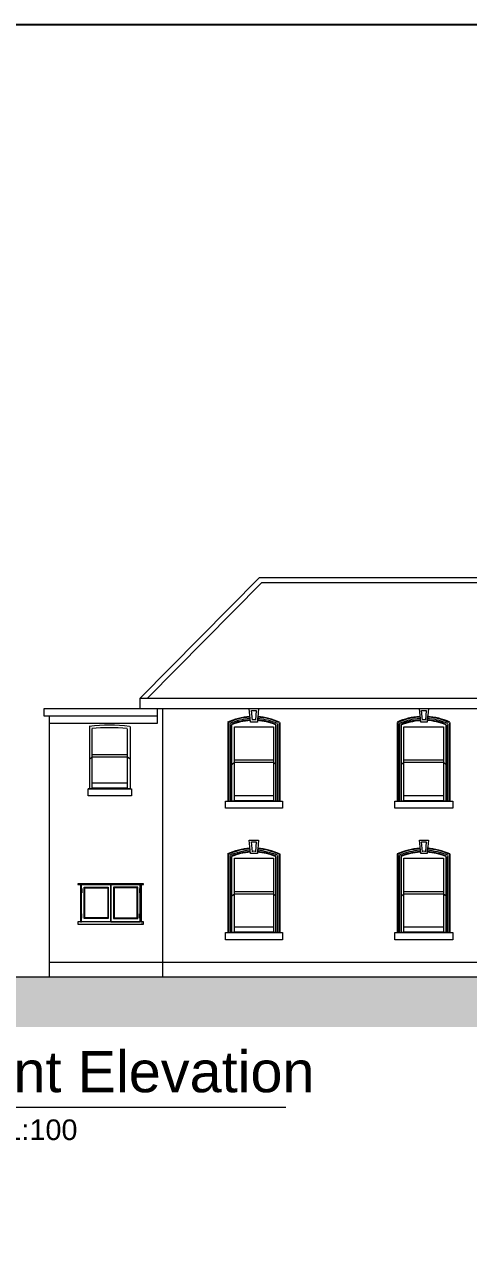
# Model space of a CAD drawing. Header units: millimetres. Extents: x -5841 to 140562, y 1006 to 102310.
# Drawn here: x 8143 to 17084, y 77790 to 102310 of the extents above; entities that cross this region are included whole.
import ezdxf

# ---------------------------------------------------------------- set-up
doc = ezdxf.new("R2010")
doc.units = ezdxf.units.MM
doc.header["$LTSCALE"] = 10
for name, color, linetype in [('CONCEPT HOUSE', 7, 'Continuous'), ('PDF17_0', 7, 'Continuous'), ('PDF17_Text', 7, 'Continuous')]:
    doc.layers.add(name, color=color, linetype=linetype)
doc.layers.add('PDF17_KD - WALL - LOADBEARING', color=252, linetype='Continuous', true_color=0x939598)
doc.styles.add('PDF FuturaCom-Book', font='arial.ttf')

msp = doc.modelspace()

# ---------------------------------------------------------------- linework, layer by layer
at = {"layer": 'CONCEPT HOUSE', "color": 40, "ltscale": 10, "true_color": 0xf8d731}
msp.add_lwpolyline([(-5841.5, 102310), (128074.2, 102310), (128074.2, 53269.2), (-5841.5, 53269.2)], close=True, dxfattribs=at)
at = {"layer": 'PDF17_0', "lineweight": 0}
for points in [[(10475.1, 88750.1), (12876.4, 91176.4), (17791.4, 91176.4), (17791.4, 90951.8), (17791.4, 91999.7), (17791.4, 92074.5), (18452.5, 92074.5), (18458.7, 92074.5), (18458.7, 91999.7), (18452.5, 91999.7), (17791.4, 91999.7)], [(10618.5, 88750.1), (12920.1, 91076.6), (17791.4, 91076.6)], [(10818.1, 88388.3), (8541.5, 88388.3), (8541.5, 88538), (8641.3, 88538), (10818.1, 88538), (10818.1, 88238.6), (8641.3, 88238.6)], [(10244.3, 88538), (17791.4, 88538)], [(10475.1, 88538), (10475.1, 88750.1), (17791.4, 88750.1)], [(10924.2, 88538), (10924.2, 83130.3)], [(8641.3, 88388.3), (8641.3, 83130.3)], [(12733, 88307.2), (12714.2, 88500.6), (12807.8, 88500.6), (12795.3, 88307.2)], [(16157.2, 88307.2), (16138.5, 88500.6), (16232, 88500.6), (16213.3, 88307.2)], [(10269.3, 88176.2), (10269.3, 86922.6), (9427.2, 86922.6)], [(9458.4, 86922.6), (9458.4, 88176.2)], [(9508.3, 86922.6), (9508.3, 88132.6)], [(10219.4, 86922.6), (10219.4, 88132.6)], [(12246.5, 86673.1), (12246.5, 88257.3)], [(12252.7, 86673.1), (12252.7, 88251.1)], [(12283.9, 86673.1), (12283.9, 88232.4)], [(12315.1, 86673.1), (12315.1, 88213.7)], [(13281.8, 88257.3), (13281.8, 86673.1), (12321.3, 86673.1), (12321.3, 88207.4)], [(12371.2, 86673.1), (12371.2, 88170), (13157.1, 88170), (13157.1, 86673.1)], [(13207, 86673.1), (13207, 88207.4)], [(13213.2, 86673.1), (13213.2, 88213.7)], [(13244.4, 86673.1), (13244.4, 88232.4)], [(13275.6, 86673.1), (13275.6, 88251.1)], [(15652, 86673.1), (15652, 88257.3)], [(15664.5, 86673.1), (15664.5, 88251.1)], [(15695.6, 86673.1), (15695.6, 88232.4)], [(16693.6, 86673.1), (15733.1, 86673.1), (15733.1, 88207.4)], [(15783, 86673.1), (15783, 88170), (16581.3, 88170), (16581.3, 86673.1)], [(16631.2, 86673.1), (16631.2, 88207.4)], [(16643.7, 86673.1), (16643.7, 88213.7)], [(16674.9, 86673.1), (16674.9, 88232.4)], [(16706.1, 86673.1), (16706.1, 88251.1)], [(16712.3, 86673.1), (16712.3, 88257.3)], [(9458.4, 87527.6), (9508.3, 87565), (10219.4, 87565), (10269.3, 87527.6)], [(9508.3, 87614.9), (10219.4, 87614.9)], [(12321.3, 87415.3), (12371.2, 87459), (13157.1, 87459), (13207, 87415.3)], [(12371.2, 87508.9), (13157.1, 87508.9)], [(15733.1, 87415.3), (15783, 87459), (16581.3, 87459), (16631.2, 87415.3)], [(15783, 87508.9), (16581.3, 87508.9)], [(9508.3, 87041.1), (10219.4, 87041.1)], [(9508.3, 86941.3), (10219.4, 86941.3)], [(12371.2, 86791.6), (13157.1, 86791.6)], [(12371.2, 86691.8), (13157.1, 86691.8)], [(15783, 86791.6), (16581.3, 86791.6)], [(15783, 86691.8), (16581.3, 86691.8)], [(12733, 85656.4), (12714.2, 85856), (12807.8, 85856), (12795.3, 85656.4)], [(16157.2, 85656.4), (16138.5, 85856), (16232, 85856), (16213.3, 85656.4)], [(12246.5, 84028.5), (12246.5, 85612.7)], [(12252.7, 84028.5), (12252.7, 85606.5)], [(12283.9, 84028.5), (12283.9, 85581.6)], [(13281.8, 85612.7), (13281.8, 84028.5), (12321.3, 84028.5), (12321.3, 85556.6)], [(13244.4, 84028.5), (13244.4, 85581.6)], [(13275.6, 84028.5), (13275.6, 85606.5)], [(15652, 84028.5), (15652, 85612.7)], [(15664.5, 84028.5), (15664.5, 85606.5)], [(15695.6, 84028.5), (15695.6, 85581.6)], [(16674.9, 84028.5), (16674.9, 85581.6)], [(16706.1, 84028.5), (16706.1, 85606.5)], [(16712.3, 84028.5), (16712.3, 85612.7)], [(12315.1, 84028.5), (12315.1, 85562.8)], [(12371.2, 84028.5), (12371.2, 85525.4), (13157.1, 85525.4), (13157.1, 84028.5)], [(13207, 84028.5), (13207, 85556.6)], [(13213.2, 84028.5), (13213.2, 85562.8)], [(15726.8, 84028.5), (15726.8, 85562.8)], [(16693.6, 84028.5), (15733.1, 84028.5), (15733.1, 85556.6)], [(15783, 84028.5), (15783, 85525.4), (16581.3, 85525.4), (16581.3, 84028.5)], [(16631.2, 84028.5), (16631.2, 85556.6)], [(16643.7, 84028.5), (16643.7, 85562.8)], [(10493.8, 85014), (10543.7, 85014), (9221.4, 85014), (9221.4, 84995.3), (9271.3, 84995.3), (9271.3, 84246.8), (9221.4, 84246.8), (9221.4, 84196.9), (10543.7, 84196.9), (10493.8, 84196.9)], [(10493.8, 84995.3), (10493.8, 84246.8), (10543.7, 84246.8), (9221.4, 84246.8)], [(9271.3, 84246.8), (9296.2, 84246.8), (9296.2, 84995.3)], [(10543.7, 84995.3), (9333.7, 84995.3)], [(9383.6, 84995.3), (10543.7, 84995.3), (10543.7, 85014)], [(10493.8, 84246.8), (10475.1, 84246.8), (10475.1, 84995.3)], [(12371.2, 84858), (13157.1, 84858)], [(15783, 84858), (16581.3, 84858)], [(12321.3, 84770.7), (12371.2, 84808.1), (13157.1, 84808.1), (13207, 84770.7)], [(15733.1, 84770.7), (15783, 84808.1), (16581.3, 84808.1), (16631.2, 84770.7)], [(10543.7, 84196.9), (10543.7, 84246.8)], [(12371.2, 84147), (13157.1, 84147)], [(15783, 84147), (16581.3, 84147)], [(12371.2, 84047.2), (13157.1, 84047.2)], [(15783, 84047.2), (16581.3, 84047.2)], [(26180.4, 83429.7), (25301, 83429.7), (8641.3, 83429.7)], [(31132.8, 83130.3), (32935.3, 83130.3), (8023.8, 83130.3), (6221.3, 83130.3)], [(6271.2, 80516.9), (13406.6, 80516.9)]]:
    msp.add_lwpolyline(points, dxfattribs=at)
for points in [[(12832.8, 88263.6), (12695.5, 88263.6), (12670.6, 88538), (12857.7, 88538)], [(16250.8, 88263.6), (16119.8, 88263.6), (16094.8, 88538), (16275.7, 88538)], [(10300.4, 86922.6), (10300.4, 86785.3), (9427.2, 86785.3), (9427.2, 86922.6)], [(13338, 86673.1), (13338, 86535.9), (12190.3, 86535.9), (12190.3, 86673.1)], [(16768.4, 86673.1), (16768.4, 86535.9), (15595.8, 86535.9), (15595.8, 86673.1)], [(12832.8, 85619), (12695.5, 85619), (12670.6, 85893.4), (12857.7, 85893.4)], [(16250.8, 85619), (16119.8, 85619), (16094.8, 85893.4), (16275.7, 85893.4)], [(9296.2, 84995.3), (9882.5, 84995.3), (9882.5, 84246.8), (9296.2, 84246.8)], [(9296.2, 84920.4), (9302.5, 84920.4), (9302.5, 84833.1), (9296.2, 84833.1)], [(9346.1, 84945.4), (9832.6, 84945.4), (9832.6, 84315.4), (9346.1, 84315.4)], [(9358.6, 84932.9), (9820.2, 84932.9), (9820.2, 84327.9), (9358.6, 84327.9)], [(9882.5, 84246.8), (9882.5, 84995.3)], [(10475.1, 84995.3), (9882.5, 84995.3), (9882.5, 84246.8), (10475.1, 84246.8)], [(10425.2, 84945.4), (9938.7, 84945.4), (9938.7, 84315.4), (10425.2, 84315.4)], [(10412.7, 84932.9), (9951.2, 84932.9), (9951.2, 84327.9), (10412.7, 84327.9)], [(10475.1, 84920.4), (10462.6, 84920.4), (10462.6, 84833.1), (10475.1, 84833.1)], [(9296.2, 84321.6), (9302.5, 84321.6), (9302.5, 84409), (9296.2, 84409)], [(10475.1, 84321.6), (10462.6, 84321.6), (10462.6, 84409), (10475.1, 84409)], [(13338, 84028.5), (13338, 83885), (12190.3, 83885), (12190.3, 84028.5)], [(16768.4, 84028.5), (16768.4, 83885), (15595.8, 83885), (15595.8, 84028.5)]]:
    msp.add_lwpolyline(points, close=True, dxfattribs=at)
msp.add_lwpolyline([(15726.8, 86673.1), (15726.8, 88213.7, -0.0757409), (16107.2, 88300.4)], format="xyb", dxfattribs=at)
for centre, radius, start, end in [((12794, 87003.7), 1381.5, 94.80651, 113.95568), ((12794, 87003.7), 1369.1, 94.80103, 113.68104), ((12794, 87003.7), 1337.9, 94.79553, 112.84607), ((12794, 87003.7), 1312.9, 94.78456, 111.97816), ((12794, 87003.7), 1300.5, 94.78453, 111.68154), ((12756.6, 86972.6), 1337.8, 88.75295, 91.24705), ((12719.2, 87003.7), 1300.5, 68.31846, 85.21547), ((12719.2, 87003.7), 1312.9, 68.02184, 85.21544), ((12719.2, 87003.7), 1337.9, 67.15393, 85.20447), ((12719.2, 87003.7), 1369.1, 66.31896, 85.19897), ((12719.2, 87003.7), 1381.5, 66.04432, 85.19349), ((16205.9, 87003.7), 1381.5, 94.40004, 113.95567), ((16205.9, 87003.7), 1369.1, 94.39454, 113.68103), ((16205.9, 87003.7), 1337.9, 94.37805, 112.84607), ((16205.9, 87003.7), 1312.9, 94.36156, 111.97816), ((16174.7, 86972.6), 1337.8, 88.75295, 91.24705), ((16143.6, 87003.7), 1300.5, 68.31847, 85.64391), ((16143.6, 87003.7), 1312.9, 68.02184, 85.63844), ((16143.6, 87003.7), 1337.9, 67.15393, 85.62195), ((16143.6, 87003.7), 1369.1, 66.31897, 85.60546), ((16143.6, 87003.7), 1381.5, 66.04433, 85.59996), ((9856.2, 84627.2), 3577, 83.49102, 96.50898), ((9856.2, 84639.7), 3514.6, 84.20466, 95.79534), ((12794, 84352.7), 1381.5, 94.80651, 113.95568), ((12794, 84352.7), 1369.1, 94.80103, 113.68104), ((12794, 84352.7), 1337.9, 94.79553, 112.84607), ((12794, 84352.7), 1312.9, 94.78456, 111.97816), ((12794, 84352.7), 1300.5, 94.78453, 111.68154), ((12756.6, 84327.9), 1337.8, 88.75295, 91.24705), ((12719.2, 84352.7), 1300.5, 68.31846, 85.21547), ((12719.2, 84352.7), 1312.9, 68.02184, 85.21544), ((12719.2, 84352.7), 1337.9, 67.15393, 85.20447), ((12719.2, 84352.7), 1369.1, 66.31896, 85.19897), ((12719.2, 84352.7), 1381.5, 66.04432, 85.19349), ((16205.9, 84352.7), 1381.5, 94.40004, 113.95567), ((16205.9, 84352.7), 1369.1, 94.39454, 113.68103), ((16205.9, 84352.7), 1337.9, 94.37805, 112.84607), ((16205.9, 84352.7), 1312.9, 94.36156, 111.97816), ((16205.9, 84352.7), 1300.5, 94.35609, 111.68153), ((16174.7, 84327.9), 1337.8, 88.75295, 91.24705), ((16143.6, 84352.7), 1300.5, 68.31847, 85.64391), ((16143.6, 84352.7), 1312.9, 68.02184, 85.63844), ((16143.6, 84352.7), 1337.9, 67.15393, 85.62195), ((16143.6, 84352.7), 1369.1, 66.31897, 85.60546), ((16143.6, 84352.7), 1381.5, 66.04433, 85.59996)]:
    msp.add_arc(centre, radius, start, end, dxfattribs=at)
at = {"layer": 'PDF17_KD - WALL - LOADBEARING', "color": 9, "true_color": 0xafd9aa, "transparency": 33554559}
for points in [[(32935.3, 83130.3), (6221.3, 83130.3), (32935.3, 82132.4)], [(6221.3, 83130.3), (32935.3, 82132.4), (6221.3, 82132.4)]]:
    msp.add_solid(points, dxfattribs=at)

# ---------------------------------------------------------------- texts
at = {"layer": 'PDF17_Text', "attachment_point": 4, "style": 'PDF FuturaCom-Book'}
for s, insert, char_height in [('Front Elevation', (6185.4, 81225.5), 829.962), ('scale 1:100', (6247.8, 80058.6), 414.981)]:
    msp.add_mtext(s, dxfattribs=dict(at, insert=insert, char_height=char_height))

doc.saveas('drawing.dxf')
